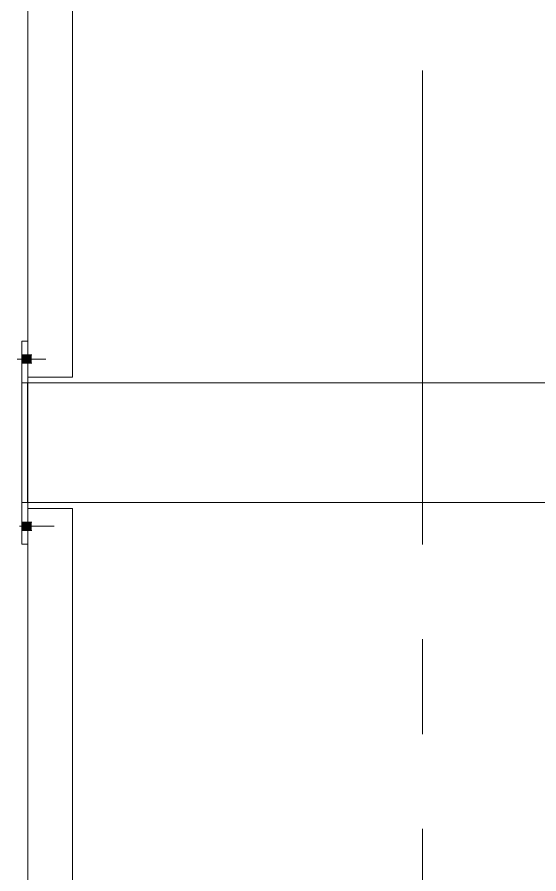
# Model space of a CAD drawing. Header units: millimetres. Extents: x -220592 to 404889, y -217665 to 38245.
# Drawn here: x 7553.26 to 7562, y -48056.25 to -48041.9 of the extents above; entities that cross this region are included whole.
import ezdxf

# ---------------------------------------------------------------- set-up
doc = ezdxf.new("R2010")
doc.units = ezdxf.units.MM
doc.linetypes.add('XKITLINE00', pattern=[0])
doc.layers.add('000 - 0_HIDE_OBJ_FRAMING_DEF_SUB_1', color=7, linetype='Continuous')
doc.layers.add('S-GRID', color=7, linetype='Continuous', lineweight=0)

# ---------------------------------------------------------------- blocks, each defined once
blk = doc.blocks.new('*A13469')
at = {"layer": 'S-GRID', "color": 7, "linetype": 'XKITLINE00', "lineweight": 0}
for p, q in [((-177.593349, 159.483905), (-177.593349, 167.421405)), ((-177.593349, 156.308905), (-177.593349, 157.896405)), ((-177.593349, 146.783905), (-177.593349, 154.721405))]:
    blk.add_line(p, q, dxfattribs=at)
blk = doc.blocks.new('*A13989')
at = {"layer": '000 - 0_HIDE_OBJ_FRAMING_DEF_SUB_1', "color": 7, "linetype": 'XKITLINE00', "lineweight": 0}
for p, q in [((-183.453349, 160.088511), (-184.203349, 160.088511)), ((-184.203349, 160.088511), (-184.203349, 147.288511)), ((-183.453349, 160.088511), (-183.453349, 147.288511)), ((-183.453349, 147.288511), (-184.203349, 147.288511))]:
    blk.add_line(p, q, dxfattribs=at)
blk = doc.blocks.new('*A14211')
at = {"layer": '000 - 0_HIDE_OBJ_FRAMING_DEF_SUB_1', "color": 7, "linetype": 'XKITLINE00', "lineweight": 0}
for p, q in [((-183.453349, 175.088511), (-184.203349, 175.088511)), ((-184.203349, 175.088511), (-184.203349, 162.288511)), ((-183.453349, 175.088511), (-183.453349, 162.288511)), ((-183.453349, 162.288511), (-184.203349, 162.288511))]:
    blk.add_line(p, q, dxfattribs=at)
blk = doc.blocks.new('*A14263')
at = {"layer": '000 - 0_HIDE_OBJ_FRAMING_DEF_SUB_1', "color": 7, "linetype": 'XKITLINE00', "lineweight": 0}
for p, q in [((-184.211249, 162.188511), (-172.994673, 162.188511)), ((-184.211249, 160.188511), (-184.211249, 162.188511)), ((-172.972866, 162.188511), (-172.356761, 162.188511)), ((-172.340186, 162.188511), (-172.319607, 162.188511)), ((-171.648652, 162.188511), (-171.153485, 162.188511)), ((-184.211249, 160.188511), (-173.046746, 160.188511)), ((-173.025037, 160.188511), (-172.369788, 160.188511)), ((-171.648652, 160.188511), (-171.153485, 160.188511))]:
    blk.add_line(p, q, dxfattribs=at)
blk = doc.blocks.new('*A14264')
at = {"layer": '000 - 0_HIDE_OBJ_FRAMING_DEF_SUB_1'}
for points in [[(-184.203, 162.519), (-184.303, 162.519), (-184.303, 162.659), (-184.203, 162.659)], [(-184.203, 162.519), (-184.303, 162.519), (-184.303, 162.659), (-184.203, 162.659)], [(-184.138, 162.519), (-184.203, 162.519), (-184.203, 162.659), (-184.138, 162.659)], [(-184.138, 162.519), (-184.203, 162.519), (-184.203, 162.659), (-184.138, 162.659)]]:
    blk.add_hatch(color=7, dxfattribs=at).paths.add_polyline_path(points, flags=17)
at = {"layer": '000 - 0_HIDE_OBJ_FRAMING_DEF_SUB_1', "color": 7, "linetype": 'XKITLINE00', "lineweight": 0}
for p, q in [((-184.383, 162.589), (-183.903, 162.589)), ((-184.383, 162.589), (-183.903, 162.589)), ((-184.303, 162.659), (-184.203, 162.659)), ((-184.303, 162.659), (-184.203, 162.659)), ((-184.203, 162.659), (-184.138, 162.659)), ((-184.203, 162.659), (-184.138, 162.659)), ((-184.303, 162.519), (-184.203, 162.519)), ((-184.303, 162.519), (-184.203, 162.519)), ((-184.203, 162.519), (-184.138, 162.519)), ((-184.203, 162.519), (-184.138, 162.519))]:
    blk.add_line(p, q, dxfattribs=at)
blk = doc.blocks.new('*A14265')
at = {"layer": '000 - 0_HIDE_OBJ_FRAMING_DEF_SUB_1'}
for points in [[(-184.303, 159.859), (-184.203, 159.859), (-184.203, 159.719), (-184.303, 159.719)], [(-184.303, 159.859), (-184.203, 159.859), (-184.203, 159.719), (-184.303, 159.719)], [(-184.203, 159.859), (-184.138, 159.859), (-184.138, 159.719), (-184.203, 159.719)], [(-184.203, 159.859), (-184.138, 159.859), (-184.138, 159.719), (-184.203, 159.719)]]:
    blk.add_hatch(color=7, dxfattribs=at).paths.add_polyline_path(points, flags=17)
at = {"layer": '000 - 0_HIDE_OBJ_FRAMING_DEF_SUB_1', "color": 7, "linetype": 'XKITLINE00', "lineweight": 0}
for p, q in [((-184.303, 159.859), (-184.203, 159.859)), ((-184.303, 159.859), (-184.203, 159.859)), ((-184.203, 159.859), (-184.138, 159.859)), ((-184.203, 159.859), (-184.138, 159.859)), ((-184.341, 159.789), (-183.762, 159.789)), ((-184.341, 159.789), (-183.762, 159.789)), ((-184.303, 159.719), (-184.203, 159.719)), ((-184.303, 159.719), (-184.203, 159.719)), ((-184.203, 159.719), (-184.138, 159.719)), ((-184.203, 159.719), (-184.138, 159.719))]:
    blk.add_line(p, q, dxfattribs=at)
blk = doc.blocks.new('*A14266')
at = {"layer": '000 - 0_HIDE_OBJ_FRAMING_DEF_SUB_1', "color": 7, "linetype": 'XKITLINE00', "lineweight": 0}
for p, q in [((-184.203349, 162.888511), (-184.303349, 162.888511)), ((-184.303349, 162.888511), (-184.303349, 159.488511)), ((-184.303349, 162.188511), (-184.203349, 162.188511)), ((-184.203349, 162.288511), (-184.203349, 160.088511)), ((-184.203349, 160.188511), (-184.303349, 160.188511)), ((-184.303349, 159.488511), (-184.203349, 159.488511))]:
    blk.add_line(p, q, dxfattribs=at)

msp = doc.modelspace()

# ---------------------------------------------------------------- block references
at = {"color": 7, "lineweight": 0}
for name in ['*A13469', '*A14211', '*A14266', '*A14264', '*A14263', '*A13989', '*A14265']:
    msp.add_blockref(name, (7737.6457, -48210.2152), dxfattribs=at)

doc.saveas('drawing.dxf')
